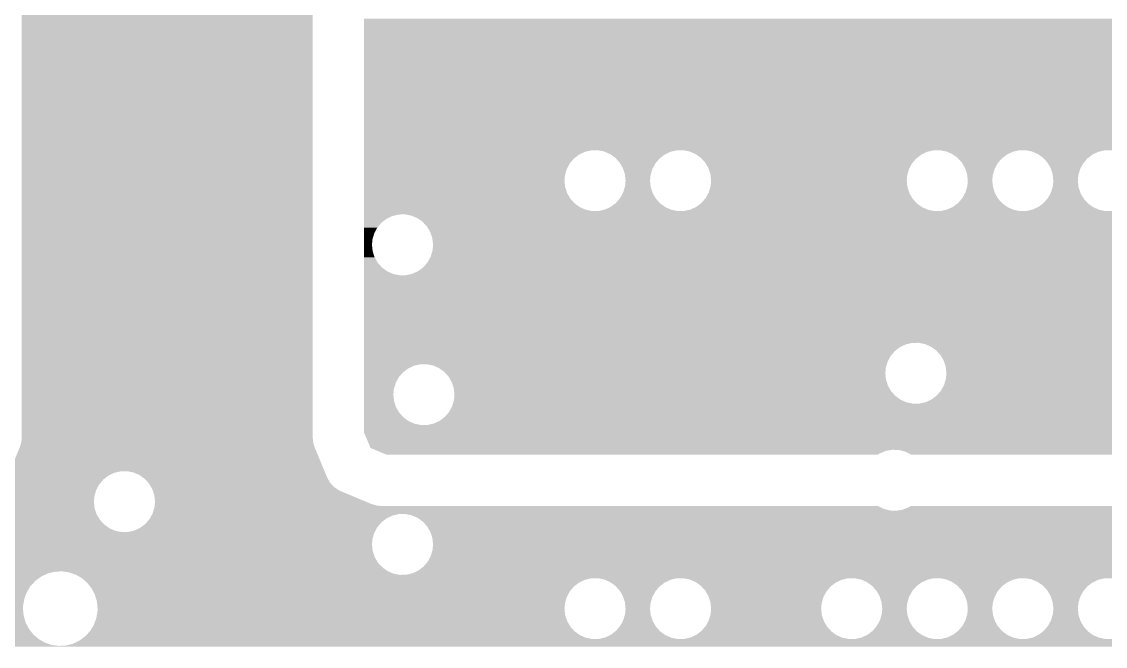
# Model space of a CAD drawing. Extents: x 295 to 953, y 10 to 290.
# Drawn here: x 623.9 to 659.28, y 161.09 to 181.48 of the extents above; entities that cross this region are included whole.
import ezdxf

# ---------------------------------------------------------------- set-up
doc = ezdxf.new("R2010")
doc.units = 0
doc.header["$LTSCALE"] = 5
doc.header["$MEASUREMENT"] = 0
doc.layers.add('PWR1', color=7, linetype='CONTINUOUS')

msp = doc.modelspace()

# ---------------------------------------------------------------- linework, layer by layer
at = {"layer": 'PWR1'}
for points in [[(623.9, 167.908), (623.9, 192.06), (633.399, 167.908), (633.399, 192.06)], [(635.076, 181.376), (635.076, 181.583), (681.863, 181.376), (681.961, 181.583)], [(635.076, 180.887), (635.076, 181.376), (681.68, 180.887), (681.863, 181.376)], [(635.076, 180.384), (635.076, 180.887), (681.54, 180.384), (681.68, 180.887)], [(635.076, 179.872), (635.076, 180.384), (681.443, 179.872), (681.54, 180.384)], [(635.076, 179.353), (635.076, 179.872), (681.391, 179.353), (681.443, 179.872)], [(635.076, 179), (635.076, 179.353), (681.381, 179), (681.391, 179.353)], [(635.076, 178.478), (635.076, 179), (681.403, 178.478), (681.381, 179)], [(635.076, 177.961), (635.076, 178.478), (681.47, 177.961), (681.403, 178.478)], [(635.076, 177.451), (635.076, 177.961), (681.581, 177.451), (681.47, 177.961)], [(635.076, 177.283), (635.076, 177.451), (681.633, 177.283), (681.581, 177.451)], [(635.076, 177.279), (635.076, 177.283), (642.497, 177.279), (642.707, 177.283)], [(635.076, 177.231), (635.076, 177.279), (642.291, 177.231), (642.497, 177.279)], [(635.076, 177.141), (635.076, 177.231), (642.101, 177.141), (642.291, 177.231)], [(635.076, 177.013), (635.076, 177.141), (641.933, 177.013), (642.101, 177.141)], [(635.076, 176.853), (635.076, 177.013), (641.796, 176.853), (641.933, 177.013)], [(642.726, 177.279), (642.707, 177.283), (645.291, 177.279), (645.501, 177.283)], [(642.914, 177.243), (642.726, 177.279), (645.132, 177.243), (645.291, 177.279)], [(642.94, 177.231), (642.914, 177.243), (645.085, 177.231), (645.132, 177.243)], [(643.108, 177.159), (642.94, 177.231), (644.932, 177.159), (645.085, 177.231)], [(643.133, 177.141), (643.108, 177.159), (644.895, 177.141), (644.932, 177.159)], [(643.28, 177.037), (643.133, 177.141), (644.758, 177.037), (644.895, 177.141)], [(643.302, 177.013), (643.28, 177.037), (644.727, 177.013), (644.758, 177.037)], [(643.422, 176.882), (643.302, 177.013), (644.615, 176.882), (644.727, 177.013)], [(645.52, 177.279), (645.501, 177.283), (653.673, 177.279), (653.883, 177.283)], [(645.708, 177.243), (645.52, 177.279), (653.514, 177.243), (653.673, 177.279)], [(645.734, 177.231), (645.708, 177.243), (653.467, 177.231), (653.514, 177.243)], [(645.902, 177.159), (645.734, 177.231), (653.314, 177.159), (653.467, 177.231)], [(645.927, 177.141), (645.902, 177.159), (653.277, 177.141), (653.314, 177.159)], [(646.074, 177.037), (645.927, 177.141), (653.14, 177.037), (653.277, 177.141)], [(646.096, 177.013), (646.074, 177.037), (653.109, 177.013), (653.14, 177.037)], [(646.216, 176.882), (646.096, 177.013), (652.997, 176.882), (653.109, 177.013)], [(653.902, 177.279), (653.883, 177.283), (656.467, 177.279), (656.677, 177.283)], [(654.09, 177.243), (653.902, 177.279), (656.308, 177.243), (656.467, 177.279)], [(654.116, 177.231), (654.09, 177.243), (656.261, 177.231), (656.308, 177.243)], [(654.284, 177.159), (654.116, 177.231), (656.108, 177.159), (656.261, 177.231)], [(654.309, 177.141), (654.284, 177.159), (656.071, 177.141), (656.108, 177.159)], [(654.456, 177.037), (654.309, 177.141), (655.934, 177.037), (656.071, 177.141)], [(654.478, 177.013), (654.456, 177.037), (655.903, 177.013), (655.934, 177.037)], [(654.598, 176.882), (654.478, 177.013), (655.791, 176.882), (655.903, 177.013)], [(656.696, 177.279), (656.677, 177.283), (659.261, 177.279), (659.471, 177.283)], [(656.884, 177.243), (656.696, 177.279), (659.102, 177.243), (659.261, 177.279)], [(656.91, 177.231), (656.884, 177.243), (659.055, 177.231), (659.102, 177.243)], [(657.078, 177.159), (656.91, 177.231), (658.902, 177.159), (659.055, 177.231)], [(657.103, 177.141), (657.078, 177.159), (658.865, 177.141), (658.902, 177.159)], [(657.25, 177.037), (657.103, 177.141), (658.728, 177.037), (658.865, 177.141)], [(657.272, 177.013), (657.25, 177.037), (658.697, 177.013), (658.728, 177.037)], [(657.392, 176.882), (657.272, 177.013), (658.585, 176.882), (658.697, 177.013)], [(635.076, 176.667), (635.076, 176.853), (641.696, 176.667), (641.796, 176.853)], [(635.076, 176.465), (635.076, 176.667), (641.638, 176.465), (641.696, 176.667)], [(643.439, 176.853), (643.422, 176.882), (644.59, 176.853), (644.615, 176.882)], [(643.529, 176.7), (643.439, 176.853), (644.508, 176.7), (644.59, 176.853)], [(643.54, 176.667), (643.529, 176.7), (644.49, 176.667), (644.508, 176.7)], [(643.595, 176.499), (643.54, 176.667), (644.442, 176.499), (644.49, 176.667)], [(646.233, 176.853), (646.216, 176.882), (652.972, 176.853), (652.997, 176.882)], [(646.323, 176.7), (646.233, 176.853), (652.89, 176.7), (652.972, 176.853)], [(646.334, 176.667), (646.323, 176.7), (652.872, 176.667), (652.89, 176.7)], [(646.389, 176.499), (646.334, 176.667), (652.824, 176.499), (652.872, 176.667)], [(654.615, 176.853), (654.598, 176.882), (655.766, 176.853), (655.791, 176.882)], [(654.705, 176.7), (654.615, 176.853), (655.684, 176.7), (655.766, 176.853)], [(654.716, 176.667), (654.705, 176.7), (655.666, 176.667), (655.684, 176.7)], [(654.771, 176.499), (654.716, 176.667), (655.618, 176.499), (655.666, 176.667)], [(657.409, 176.853), (657.392, 176.882), (658.56, 176.853), (658.585, 176.882)], [(657.499, 176.7), (657.409, 176.853), (658.478, 176.7), (658.56, 176.853)], [(657.51, 176.667), (657.499, 176.7), (658.46, 176.667), (658.478, 176.7)], [(657.565, 176.499), (657.51, 176.667), (658.412, 176.499), (658.46, 176.667)], [(635.076, 176.29), (635.076, 176.465), (641.622, 176.29), (641.638, 176.465)], [(635.076, 176.08), (635.076, 176.29), (641.644, 176.08), (641.622, 176.29)], [(643.598, 176.465), (643.595, 176.499), (644.432, 176.465), (644.442, 176.499)], [(643.617, 176.29), (643.598, 176.465), (644.416, 176.29), (644.432, 176.465)], [(643.602, 176.115), (643.617, 176.29), (644.435, 176.115), (644.416, 176.29)], [(646.392, 176.465), (646.389, 176.499), (652.814, 176.465), (652.824, 176.499)], [(646.411, 176.29), (646.392, 176.465), (652.798, 176.29), (652.814, 176.465)], [(646.396, 176.115), (646.411, 176.29), (652.817, 176.115), (652.798, 176.29)], [(654.774, 176.465), (654.771, 176.499), (655.608, 176.465), (655.618, 176.499)], [(654.793, 176.29), (654.774, 176.465), (655.592, 176.29), (655.608, 176.465)], [(654.778, 176.115), (654.793, 176.29), (655.611, 176.115), (655.592, 176.29)], [(657.568, 176.465), (657.565, 176.499), (658.402, 176.465), (658.412, 176.499)], [(657.587, 176.29), (657.568, 176.465), (658.386, 176.29), (658.402, 176.465)], [(657.572, 176.115), (657.587, 176.29), (658.405, 176.115), (658.386, 176.29)], [(635.076, 175.88), (635.076, 176.08), (641.71, 175.88), (641.644, 176.08)], [(635.076, 175.698), (635.076, 175.88), (641.817, 175.698), (641.71, 175.88)], [(643.443, 175.726), (643.525, 175.88), (644.594, 175.726), (644.504, 175.88)], [(643.525, 175.88), (643.543, 175.912), (644.504, 175.88), (644.494, 175.912)], [(643.543, 175.912), (643.591, 176.08), (644.494, 175.912), (644.438, 176.08)], [(643.591, 176.08), (643.602, 176.115), (644.438, 176.08), (644.435, 176.115)], [(646.237, 175.726), (646.319, 175.88), (652.976, 175.726), (652.886, 175.88)], [(646.319, 175.88), (646.337, 175.912), (652.886, 175.88), (652.876, 175.912)], [(646.337, 175.912), (646.385, 176.08), (652.876, 175.912), (652.82, 176.08)], [(646.385, 176.08), (646.396, 176.115), (652.82, 176.08), (652.817, 176.115)], [(654.619, 175.726), (654.701, 175.88), (655.77, 175.726), (655.68, 175.88)], [(654.701, 175.88), (654.719, 175.912), (655.68, 175.88), (655.67, 175.912)], [(654.719, 175.912), (654.767, 176.08), (655.67, 175.912), (655.614, 176.08)], [(654.767, 176.08), (654.778, 176.115), (655.614, 176.08), (655.611, 176.115)], [(657.413, 175.726), (657.495, 175.88), (658.564, 175.726), (658.474, 175.88)], [(657.495, 175.88), (657.513, 175.912), (658.474, 175.88), (658.464, 175.912)], [(657.513, 175.912), (657.561, 176.08), (658.464, 175.912), (658.408, 176.08)], [(657.561, 176.08), (657.572, 176.115), (658.408, 176.08), (658.405, 176.115)], [(635.076, 175.542), (635.076, 175.698), (641.959, 175.542), (641.817, 175.698)], [(635.076, 175.42), (635.076, 175.542), (642.131, 175.42), (641.959, 175.542)], [(643.139, 175.438), (643.275, 175.542), (644.9, 175.438), (644.753, 175.542)], [(643.275, 175.542), (643.306, 175.566), (644.753, 175.542), (644.731, 175.566)], [(643.306, 175.566), (643.418, 175.698), (644.731, 175.566), (644.611, 175.698)], [(643.418, 175.698), (643.443, 175.726), (644.611, 175.698), (644.594, 175.726)], [(645.933, 175.438), (646.069, 175.542), (653.282, 175.438), (653.135, 175.542)], [(646.069, 175.542), (646.1, 175.566), (653.135, 175.542), (653.113, 175.566)], [(646.1, 175.566), (646.212, 175.698), (653.113, 175.566), (652.993, 175.698)], [(646.212, 175.698), (646.237, 175.726), (652.993, 175.698), (652.976, 175.726)], [(654.315, 175.438), (654.451, 175.542), (656.076, 175.438), (655.929, 175.542)], [(654.451, 175.542), (654.482, 175.566), (655.929, 175.542), (655.907, 175.566)], [(654.482, 175.566), (654.594, 175.698), (655.907, 175.566), (655.787, 175.698)], [(654.594, 175.698), (654.619, 175.726), (655.787, 175.698), (655.77, 175.726)], [(657.109, 175.438), (657.245, 175.542), (658.87, 175.438), (658.723, 175.542)], [(657.245, 175.542), (657.276, 175.566), (658.723, 175.542), (658.701, 175.566)], [(657.276, 175.566), (657.388, 175.698), (658.701, 175.566), (658.581, 175.698)], [(657.388, 175.698), (657.413, 175.726), (658.581, 175.698), (658.564, 175.726)], [(635.076, 175.337), (635.076, 175.42), (642.325, 175.337), (642.131, 175.42)], [(635.076, 175.296), (635.076, 175.337), (642.532, 175.296), (642.325, 175.337)], [(635.076, 175.188), (635.076, 175.296), (682.723, 175.188), (682.642, 175.296)], [(635.076, 175.184), (635.076, 175.188), (636.21, 175.184), (636.421, 175.188)], [(635.076, 175.136), (635.076, 175.184), (636.005, 175.136), (636.21, 175.184)], [(636.628, 175.147), (636.421, 175.188), (682.754, 175.147), (682.723, 175.188)], [(642.532, 175.296), (642.743, 175.3), (645.326, 175.296), (645.307, 175.3)], [(642.743, 175.3), (642.901, 175.337), (645.307, 175.3), (645.119, 175.337)], [(642.901, 175.337), (642.948, 175.348), (645.119, 175.337), (645.093, 175.348)], [(642.948, 175.348), (643.101, 175.42), (645.093, 175.348), (644.925, 175.42)], [(643.101, 175.42), (643.139, 175.438), (644.925, 175.42), (644.9, 175.438)], [(645.326, 175.296), (645.537, 175.3), (653.708, 175.296), (653.689, 175.3)], [(645.537, 175.3), (645.695, 175.337), (653.689, 175.3), (653.501, 175.337)], [(645.695, 175.337), (645.742, 175.348), (653.501, 175.337), (653.475, 175.348)], [(645.742, 175.348), (645.895, 175.42), (653.475, 175.348), (653.307, 175.42)], [(645.895, 175.42), (645.933, 175.438), (653.307, 175.42), (653.282, 175.438)], [(653.708, 175.296), (653.919, 175.3), (656.502, 175.296), (656.483, 175.3)], [(653.919, 175.3), (654.077, 175.337), (656.483, 175.3), (656.295, 175.337)], [(654.077, 175.337), (654.124, 175.348), (656.295, 175.337), (656.269, 175.348)], [(654.124, 175.348), (654.277, 175.42), (656.269, 175.348), (656.101, 175.42)], [(654.277, 175.42), (654.315, 175.438), (656.101, 175.42), (656.076, 175.438)], [(656.502, 175.296), (656.713, 175.3), (659.296, 175.296), (659.277, 175.3)], [(656.713, 175.3), (656.871, 175.337), (659.277, 175.3), (659.089, 175.337)], [(656.871, 175.337), (656.918, 175.348), (659.089, 175.337), (659.063, 175.348)], [(656.918, 175.348), (657.071, 175.42), (659.063, 175.348), (658.895, 175.42)], [(657.071, 175.42), (657.109, 175.438), (658.895, 175.42), (658.87, 175.438)], [(635.076, 175.046), (635.076, 175.136), (635.814, 175.046), (636.005, 175.136)], [(635.076, 174.918), (635.076, 175.046), (635.647, 174.918), (635.814, 175.046)], [(635.076, 174.757), (635.076, 174.918), (635.51, 174.757), (635.647, 174.918)], [(636.637, 175.143), (636.628, 175.147), (682.756, 175.143), (682.754, 175.147)], [(636.822, 175.064), (636.637, 175.143), (682.827, 175.064), (682.756, 175.143)], [(636.993, 174.942), (636.822, 175.064), (682.936, 174.942), (682.827, 175.064)], [(637.136, 174.786), (636.993, 174.942), (683.075, 174.786), (682.936, 174.942)], [(635.076, 174.572), (635.076, 174.757), (635.41, 174.572), (635.51, 174.757)], [(635.076, 174.369), (635.076, 174.572), (635.351, 174.369), (635.41, 174.572)], [(637.155, 174.754), (637.136, 174.786), (683.104, 174.754), (683.075, 174.786)], [(637.242, 174.604), (637.155, 174.754), (683.262, 174.604), (683.104, 174.754)], [(637.308, 174.404), (637.242, 174.604), (683.474, 174.404), (683.262, 174.604)], [(635.076, 174.194), (635.076, 174.369), (635.336, 174.194), (635.351, 174.369)], [(635.076, 173.984), (635.076, 174.194), (635.358, 173.984), (635.336, 174.194)], [(637.309, 174.395), (637.308, 174.404), (683.483, 174.395), (683.474, 174.404)], [(637.331, 174.194), (637.309, 174.395), (683.736, 174.194), (683.483, 174.395)], [(637.32, 174.071), (637.331, 174.194), (683.891, 174.071), (683.736, 174.194)], [(635.076, 173.784), (635.076, 173.984), (635.424, 173.784), (635.358, 173.984)], [(635.076, 173.602), (635.076, 173.784), (635.53, 173.602), (635.424, 173.784)], [(637.156, 173.631), (637.238, 173.782), (684.603, 173.631), (684.326, 173.782)], [(637.238, 173.782), (637.256, 173.817), (684.326, 173.782), (684.275, 173.817)], [(637.256, 173.817), (637.315, 174.019), (684.275, 173.817), (683.969, 174.019)], [(637.315, 174.019), (637.32, 174.071), (683.969, 174.019), (683.891, 174.071)], [(635.076, 173.447), (635.076, 173.602), (635.673, 173.447), (635.53, 173.602)], [(635.076, 173.324), (635.076, 173.447), (635.845, 173.324), (635.673, 173.447)], [(636.852, 173.342), (637.02, 173.47), (685.216, 173.342), (684.924, 173.47)], [(637.02, 173.47), (637.072, 173.532), (684.924, 173.47), (684.784, 173.532)], [(637.072, 173.532), (637.156, 173.631), (684.784, 173.532), (684.603, 173.631)], [(635.076, 173.241), (635.076, 173.324), (636.038, 173.241), (635.845, 173.324)], [(635.076, 173.201), (635.076, 173.241), (636.245, 173.201), (636.038, 173.241)], [(635.076, 173.153), (635.076, 173.201), (685.756, 173.153), (685.618, 173.201)], [(635.076, 173.028), (635.076, 173.153), (686.262, 173.028), (685.756, 173.153)], [(636.245, 173.201), (636.456, 173.204), (685.618, 173.201), (685.607, 173.204)], [(636.456, 173.204), (636.661, 173.252), (685.607, 173.204), (685.466, 173.252)], [(636.661, 173.252), (636.809, 173.322), (685.466, 173.252), (685.262, 173.322)], [(636.809, 173.322), (636.852, 173.342), (685.262, 173.322), (685.216, 173.342)], [(635.076, 172.946), (635.076, 173.028), (686.777, 172.946), (686.262, 173.028)], [(635.076, 172.909), (635.076, 172.946), (687.298, 172.909), (686.777, 172.946)], [(635.076, 170.997), (635.076, 172.909), (735.38, 170.997), (735.38, 172.909)], [(635.076, 170.993), (635.076, 170.997), (652.974, 170.993), (653.185, 170.997)], [(635.076, 170.945), (635.076, 170.993), (652.769, 170.945), (652.974, 170.993)], [(635.076, 170.855), (635.076, 170.945), (652.578, 170.855), (652.769, 170.945)], [(653.392, 170.956), (653.185, 170.997), (735.38, 170.956), (735.38, 170.997)], [(653.562, 170.883), (653.392, 170.956), (735.38, 170.883), (735.38, 170.956)], [(635.076, 170.727), (635.076, 170.855), (652.411, 170.727), (652.578, 170.855)], [(635.076, 170.566), (635.076, 170.727), (652.274, 170.566), (652.411, 170.727)], [(653.57, 170.879), (653.562, 170.883), (661.397, 170.879), (661.46, 170.883)], [(653.586, 170.873), (653.57, 170.879), (661.346, 170.873), (661.397, 170.879)], [(653.588, 170.871), (653.586, 170.873), (661.335, 170.871), (661.346, 170.873)], [(653.605, 170.859), (653.588, 170.871), (661.274, 170.859), (661.335, 170.871)], [(653.629, 170.842), (653.605, 170.859), (661.213, 170.842), (661.274, 170.859)], [(653.658, 170.821), (653.629, 170.842), (661.154, 170.821), (661.213, 170.842)], [(653.694, 170.796), (653.658, 170.821), (661.097, 170.796), (661.154, 170.821)], [(653.735, 170.767), (653.694, 170.796), (661.041, 170.767), (661.097, 170.796)], [(653.757, 170.751), (653.735, 170.767), (661.016, 170.751), (661.041, 170.767)], [(653.773, 170.733), (653.757, 170.751), (660.988, 170.733), (661.016, 170.751)], [(653.786, 170.72), (653.773, 170.733), (660.968, 170.72), (660.988, 170.733)], [(653.9, 170.595), (653.786, 170.72), (661.093, 170.595), (660.968, 170.72)], [(653.92, 170.561), (653.9, 170.595), (661.127, 170.561), (661.093, 170.595)], [(635.076, 170.381), (635.076, 170.566), (652.174, 170.381), (652.274, 170.566)], [(635.076, 170.298), (635.076, 170.381), (652.15, 170.298), (652.174, 170.381)], [(635.076, 170.294), (635.076, 170.298), (636.909, 170.294), (637.119, 170.298)], [(635.076, 170.246), (635.076, 170.294), (636.703, 170.246), (636.909, 170.294)], [(635.076, 170.156), (635.076, 170.246), (636.513, 170.156), (636.703, 170.246)], [(637.326, 170.258), (637.119, 170.298), (652.138, 170.258), (652.15, 170.298)], [(637.511, 170.178), (637.326, 170.258), (652.115, 170.178), (652.138, 170.258)], [(653.947, 170.514), (653.92, 170.561), (735.38, 170.514), (735.38, 170.561)], [(653.978, 170.462), (653.947, 170.514), (660.728, 170.462), (660.763, 170.514)], [(654.006, 170.413), (653.978, 170.462), (660.701, 170.413), (660.728, 170.462)], [(654.008, 170.407), (654.006, 170.413), (660.697, 170.407), (660.701, 170.413)], [(654.027, 170.35), (654.008, 170.407), (660.67, 170.35), (660.697, 170.407)], [(654.046, 170.292), (654.027, 170.35), (660.648, 170.292), (660.67, 170.35)], [(654.066, 170.232), (654.046, 170.292), (660.629, 170.232), (660.648, 170.292)], [(654.072, 170.213), (654.066, 170.232), (660.625, 170.213), (660.629, 170.232)], [(635.076, 170.028), (635.076, 170.156), (636.345, 170.028), (636.513, 170.156)], [(635.076, 169.868), (635.076, 170.028), (636.208, 169.868), (636.345, 170.028)], [(635.076, 169.682), (635.076, 169.868), (636.108, 169.682), (636.208, 169.868)], [(637.52, 170.174), (637.511, 170.178), (652.115, 170.174), (652.115, 170.178)], [(637.692, 170.052), (637.52, 170.174), (652.104, 170.052), (652.115, 170.174)], [(637.737, 170.003), (637.692, 170.052), (652.1, 170.003), (652.104, 170.052)], [(637.834, 169.897), (637.737, 170.003), (652.111, 169.897), (652.1, 170.003)], [(637.895, 169.793), (637.834, 169.897), (652.122, 169.793), (652.111, 169.897)], [(654.077, 170.171), (654.072, 170.213), (660.615, 170.171), (660.625, 170.213)], [(654.083, 170.109), (654.077, 170.171), (660.605, 170.109), (660.615, 170.171)], [(654.082, 169.859), (654.087, 169.921), (660.611, 169.859), (660.603, 169.921)], [(654.09, 170.047), (654.083, 170.109), (660.6, 170.047), (660.605, 170.109)], [(654.087, 169.921), (654.093, 169.984), (660.603, 169.921), (660.599, 169.984)], [(654.095, 170.003), (654.09, 170.047), (660.599, 170.003), (660.6, 170.047)], [(654.093, 169.984), (654.095, 170.003), (660.599, 169.984), (660.599, 170.003)], [(635.076, 169.48), (635.076, 169.682), (636.05, 169.48), (636.108, 169.682)], [(637.941, 169.715), (637.895, 169.793), (652.148, 169.715), (652.122, 169.793)], [(637.981, 169.593), (637.941, 169.715), (652.188, 169.593), (652.148, 169.715)], [(638.007, 169.514), (637.981, 169.593), (652.234, 169.514), (652.188, 169.593)], [(638.018, 169.411), (638.007, 169.514), (652.294, 169.411), (652.234, 169.514)], [(653.948, 169.492), (653.959, 169.512), (660.763, 169.492), (660.749, 169.512)], [(653.959, 169.512), (653.988, 169.565), (660.749, 169.512), (660.716, 169.565)], [(653.988, 169.565), (654.018, 169.621), (660.716, 169.565), (660.686, 169.621)], [(654.018, 169.621), (654.02, 169.626), (660.686, 169.621), (660.684, 169.626)], [(654.02, 169.626), (654.036, 169.678), (660.684, 169.626), (660.661, 169.678)], [(654.036, 169.678), (654.053, 169.737), (660.661, 169.678), (660.64, 169.737)], [(654.053, 169.737), (654.07, 169.798), (660.64, 169.737), (660.623, 169.798)], [(654.07, 169.798), (654.079, 169.828), (660.623, 169.798), (660.617, 169.828)], [(654.079, 169.828), (654.082, 169.859), (660.617, 169.828), (660.611, 169.859)], [(635.076, 169.305), (635.076, 169.48), (636.034, 169.305), (636.05, 169.48)], [(635.076, 169.095), (635.076, 169.305), (636.056, 169.095), (636.034, 169.305)], [(638.014, 169.133), (638.025, 169.256), (652.609, 169.133), (652.437, 169.256)], [(638.029, 169.305), (638.018, 169.411), (652.392, 169.305), (652.294, 169.411)], [(638.025, 169.256), (638.029, 169.305), (652.437, 169.256), (652.392, 169.305)], [(653.616, 169.151), (653.619, 169.153), (661.259, 169.151), (661.25, 169.153)], [(653.619, 169.153), (653.643, 169.172), (661.25, 169.153), (661.19, 169.172)], [(653.643, 169.172), (653.672, 169.194), (661.19, 169.172), (661.132, 169.194)], [(653.672, 169.194), (653.707, 169.221), (661.132, 169.194), (661.075, 169.221)], [(653.707, 169.221), (653.748, 169.252), (661.075, 169.221), (661.02, 169.252)], [(653.748, 169.252), (653.784, 169.279), (661.02, 169.252), (660.979, 169.279)], [(653.784, 169.279), (653.79, 169.287), (660.979, 169.279), (660.968, 169.287)], [(653.79, 169.287), (653.92, 169.44), (660.968, 169.287), (661.121, 169.44)], [(653.92, 169.44), (653.923, 169.446), (661.121, 169.44), (661.127, 169.446)], [(653.923, 169.446), (653.948, 169.492), (735.38, 169.446), (735.38, 169.492)], [(635.076, 168.895), (635.076, 169.095), (636.122, 168.895), (636.056, 169.095)], [(635.076, 168.713), (635.076, 168.895), (636.229, 168.713), (636.122, 168.895)], [(637.855, 168.741), (637.955, 168.927), (735.38, 168.741), (735.38, 168.927)], [(637.955, 168.927), (637.979, 169.01), (735.38, 168.927), (735.38, 169.01)], [(637.979, 169.01), (637.991, 169.05), (653.009, 169.01), (652.802, 169.05)], [(637.991, 169.05), (638.014, 169.13), (652.802, 169.05), (652.618, 169.13)], [(638.014, 169.13), (638.014, 169.133), (652.618, 169.13), (652.609, 169.133)], [(653.009, 169.01), (653.22, 169.013), (735.38, 169.01), (735.38, 169.013)], [(653.22, 169.013), (653.425, 169.061), (735.38, 169.013), (735.38, 169.061)], [(653.425, 169.061), (653.557, 169.123), (735.38, 169.061), (735.38, 169.123)], [(653.557, 169.123), (653.558, 169.124), (661.498, 169.123), (661.436, 169.124)], [(653.558, 169.124), (653.57, 169.129), (661.436, 169.124), (661.373, 169.129)], [(653.57, 169.129), (653.59, 169.139), (661.373, 169.129), (661.311, 169.139)], [(653.59, 169.139), (653.616, 169.151), (661.311, 169.139), (661.259, 169.151)], [(635.076, 168.557), (635.076, 168.713), (636.371, 168.557), (636.229, 168.713)], [(635.076, 168.435), (635.076, 168.557), (636.543, 168.435), (636.371, 168.557)], [(637.489, 168.424), (637.551, 168.453), (735.38, 168.424), (735.38, 168.453)], [(637.551, 168.453), (637.718, 168.581), (735.38, 168.453), (735.38, 168.581)], [(637.718, 168.581), (637.855, 168.741), (735.38, 168.581), (735.38, 168.741)], [(635.076, 168.352), (635.076, 168.435), (636.737, 168.352), (636.543, 168.435)], [(635.076, 168.311), (635.076, 168.352), (636.944, 168.311), (636.737, 168.352)], [(635.076, 168.3), (635.076, 168.311), (681.892, 168.3), (681.921, 168.311)], [(635.076, 168.177), (635.076, 168.3), (681.694, 168.177), (681.892, 168.3)], [(635.076, 168.075), (635.076, 168.177), (681.584, 168.075), (681.694, 168.177)], [(636.944, 168.311), (637.155, 168.315), (681.921, 168.311), (681.93, 168.315)], [(637.155, 168.315), (637.36, 168.363), (681.93, 168.315), (682.056, 168.363)], [(637.36, 168.363), (637.404, 168.383), (682.056, 168.363), (682.11, 168.383)], [(637.404, 168.383), (637.489, 168.424), (682.11, 168.383), (682.34, 168.424)], [(623.873, 167.716), (623.888, 167.768), (633.422, 167.716), (633.416, 167.768)], [(623.888, 167.768), (623.9, 167.908), (633.416, 167.768), (633.399, 167.908)], [(635.076, 168.074), (635.076, 168.075), (681.584, 168.074), (681.584, 168.075)], [(635.099, 168.018), (635.076, 168.074), (681.524, 168.018), (681.584, 168.074)], [(635.177, 167.83), (635.099, 168.018), (681.386, 167.83), (681.524, 168.018)], [(635.265, 167.619), (635.177, 167.83), (681.287, 167.619), (681.386, 167.83)], [(623.508, 166.806), (623.834, 167.583), (633.787, 166.806), (633.465, 167.583)], [(623.834, 167.583), (623.835, 167.586), (633.465, 167.583), (633.463, 167.586)], [(623.835, 167.586), (623.873, 167.716), (633.463, 167.586), (633.422, 167.716)], [(635.287, 167.564), (635.265, 167.619), (681.273, 167.564), (681.287, 167.619)], [(635.426, 167.506), (635.288, 167.564), (681.258, 167.506), (681.273, 167.564)], [(635.511, 167.471), (635.426, 167.506), (652.128, 167.471), (652.336, 167.506)], [(635.698, 167.392), (635.511, 167.471), (651.932, 167.392), (652.128, 167.471)], [(635.803, 167.349), (635.698, 167.392), (651.858, 167.349), (651.932, 167.392)], [(652.547, 167.497), (652.336, 167.506), (681.256, 167.497), (681.258, 167.506)], [(652.751, 167.444), (652.547, 167.497), (681.243, 167.444), (681.256, 167.497)], [(652.851, 167.393), (652.751, 167.444), (681.23, 167.393), (681.243, 167.444)], [(652.938, 167.349), (652.851, 167.393), (681.224, 167.349), (681.23, 167.393)], [(623.448, 166.664), (623.486, 166.754), (626.734, 166.664), (626.924, 166.754)], [(623.486, 166.754), (623.506, 166.802), (626.924, 166.754), (627.13, 166.802)], [(623.506, 166.802), (623.508, 166.806), (627.13, 166.802), (627.34, 166.806)], [(627.547, 166.765), (627.34, 166.806), (633.804, 166.765), (633.787, 166.806)], [(627.741, 166.682), (627.547, 166.765), (633.839, 166.682), (633.804, 166.765)], [(627.852, 166.603), (627.741, 166.682), (633.871, 166.603), (633.839, 166.682)], [(623.141, 166.246), (623.281, 166.375), (626.36, 166.246), (626.429, 166.375)], [(623.281, 166.375), (623.283, 166.377), (626.429, 166.375), (626.431, 166.377)], [(623.283, 166.377), (623.391, 166.536), (626.431, 166.377), (626.566, 166.536)], [(623.391, 166.536), (623.392, 166.537), (626.566, 166.536), (626.568, 166.537)], [(623.392, 166.537), (623.421, 166.599), (626.568, 166.537), (626.649, 166.599)], [(623.421, 166.599), (623.448, 166.664), (626.649, 166.599), (626.734, 166.664)], [(627.913, 166.56), (627.852, 166.603), (633.895, 166.56), (633.871, 166.603)], [(628.028, 166.434), (627.913, 166.56), (633.965, 166.434), (633.895, 166.56)], [(628.055, 166.404), (628.028, 166.434), (633.993, 166.404), (633.965, 166.434)], [(628.121, 166.291), (628.055, 166.404), (634.096, 166.291), (633.993, 166.404)], [(622.166, 165.812), (622.582, 165.987), (626.255, 165.812), (626.271, 165.987)], [(622.582, 165.987), (622.973, 166.151), (626.271, 165.987), (626.318, 166.151)], [(622.973, 166.151), (623.041, 166.19), (626.318, 166.151), (626.329, 166.19)], [(623.041, 166.19), (623.141, 166.246), (626.329, 166.19), (626.36, 166.246)], [(628.162, 166.222), (628.121, 166.291), (634.197, 166.222), (634.096, 166.291)], [(628.175, 166.182), (628.162, 166.222), (634.255, 166.182), (634.197, 166.222)], [(628.185, 166.151), (628.175, 166.182), (634.322, 166.151), (634.255, 166.182)], [(628.228, 166.022), (628.185, 166.151), (634.631, 166.022), (634.322, 166.151)], [(628.25, 165.812), (628.228, 166.022), (635.132, 165.812), (634.631, 166.022)], [(572.211, 165.602), (572.211, 165.672), (626.277, 165.602), (626.27, 165.672)], [(621.665, 165.672), (621.857, 165.695), (626.27, 165.672), (626.268, 165.695)], [(621.857, 165.695), (621.989, 165.738), (626.268, 165.695), (626.263, 165.738)], [(621.989, 165.738), (622.166, 165.812), (626.263, 165.738), (626.255, 165.812)], [(628.217, 165.577), (628.235, 165.637), (652.046, 165.577), (651.928, 165.637)], [(628.235, 165.637), (628.238, 165.672), (651.928, 165.637), (651.858, 165.672)], [(628.238, 165.672), (628.239, 165.684), (635.635, 165.672), (635.497, 165.684)], [(628.239, 165.684), (628.243, 165.737), (635.497, 165.684), (635.311, 165.737)], [(628.243, 165.737), (628.25, 165.812), (635.311, 165.737), (635.132, 165.812)], [(652.736, 165.577), (652.865, 165.629), (693.258, 165.577), (693.156, 165.629)], [(652.865, 165.629), (652.939, 165.672), (693.156, 165.629), (693.069, 165.672)], [(572.211, 165.402), (572.211, 165.602), (626.343, 165.402), (626.277, 165.602)], [(572.211, 165.22), (572.211, 165.402), (626.45, 165.22), (626.343, 165.402)], [(628.076, 165.249), (628.085, 165.267), (635.791, 165.249), (635.814, 165.267)], [(628.085, 165.267), (628.134, 165.357), (635.814, 165.267), (636.005, 165.357)], [(628.134, 165.357), (628.16, 165.405), (636.005, 165.357), (636.21, 165.405)], [(628.16, 165.405), (628.162, 165.409), (636.21, 165.405), (636.421, 165.409)], [(628.162, 165.409), (628.176, 165.435), (748.792, 165.409), (748.792, 165.435)], [(628.176, 165.435), (628.199, 165.515), (748.792, 165.435), (748.792, 165.515)], [(628.199, 165.515), (628.202, 165.524), (652.461, 165.515), (652.25, 165.524)], [(628.202, 165.524), (628.217, 165.577), (652.25, 165.524), (652.046, 165.577)], [(636.44, 165.405), (636.421, 165.409), (697.678, 165.405), (697.889, 165.409)], [(636.628, 165.368), (636.44, 165.405), (697.52, 165.368), (697.678, 165.405)], [(636.653, 165.357), (636.628, 165.368), (697.473, 165.357), (697.52, 165.368)], [(636.822, 165.285), (636.653, 165.357), (697.32, 165.285), (697.473, 165.357)], [(636.847, 165.267), (636.822, 165.285), (697.282, 165.267), (697.32, 165.285)], [(636.993, 165.163), (636.847, 165.267), (697.146, 165.163), (697.282, 165.267)], [(652.461, 165.515), (652.515, 165.524), (693.672, 165.515), (693.462, 165.524)], [(652.515, 165.524), (652.669, 165.55), (693.462, 165.524), (693.361, 165.55)], [(652.669, 165.55), (652.736, 165.577), (693.361, 165.55), (693.258, 165.577)], [(572.211, 165.065), (572.211, 165.22), (626.592, 165.065), (626.45, 165.22)], [(572.211, 164.942), (572.211, 165.065), (626.764, 164.942), (626.592, 165.065)], [(572.211, 164.859), (572.211, 164.942), (626.958, 164.859), (626.764, 164.942)], [(627.581, 164.87), (627.772, 164.96), (635.452, 164.87), (635.5, 164.96)], [(627.772, 164.96), (627.795, 164.978), (635.5, 164.96), (635.51, 164.978)], [(627.795, 164.978), (627.939, 165.088), (635.51, 164.978), (635.604, 165.088)], [(627.939, 165.088), (627.982, 165.139), (635.604, 165.088), (635.647, 165.139)], [(627.982, 165.139), (628.076, 165.249), (635.647, 165.139), (635.791, 165.249)], [(637.015, 165.139), (636.993, 165.163), (697.115, 165.139), (697.146, 165.163)], [(637.136, 165.007), (637.015, 165.139), (697.002, 165.007), (697.115, 165.139)], [(637.153, 164.978), (637.136, 165.007), (696.978, 164.978), (697.002, 165.007)], [(637.242, 164.825), (637.153, 164.978), (696.895, 164.825), (696.978, 164.978)], [(572.211, 164.819), (572.211, 164.859), (627.165, 164.819), (626.958, 164.859)], [(572.211, 164.793), (572.211, 164.819), (635.41, 164.793), (635.424, 164.819)], [(572.211, 164.59), (572.211, 164.793), (635.351, 164.59), (635.41, 164.793)], [(572.211, 164.415), (572.211, 164.59), (635.336, 164.415), (635.351, 164.59)], [(627.165, 164.819), (627.376, 164.822), (635.424, 164.819), (635.426, 164.822)], [(627.376, 164.822), (627.581, 164.87), (635.426, 164.822), (635.452, 164.87)], [(637.253, 164.793), (637.242, 164.825), (696.878, 164.793), (696.895, 164.825)], [(637.308, 164.625), (637.253, 164.793), (696.829, 164.625), (696.878, 164.793)], [(637.312, 164.59), (637.308, 164.625), (696.819, 164.59), (696.829, 164.625)], [(637.331, 164.415), (637.312, 164.59), (696.804, 164.415), (696.819, 164.59)], [(572.211, 164.205), (572.211, 164.415), (635.358, 164.205), (635.336, 164.415)], [(572.211, 164.147), (572.211, 164.205), (635.377, 164.147), (635.358, 164.205)], [(637.256, 164.038), (637.305, 164.205), (696.881, 164.038), (696.826, 164.205)], [(637.305, 164.205), (637.315, 164.24), (696.826, 164.205), (696.822, 164.24)], [(637.315, 164.24), (637.331, 164.415), (696.822, 164.24), (696.804, 164.415)], [(594.021, 164.123), (593.736, 164.147), (635.385, 164.123), (635.377, 164.147)], [(594.298, 164.055), (594.021, 164.123), (635.407, 164.055), (635.385, 164.123)], [(594.416, 164.005), (594.298, 164.055), (635.424, 164.005), (635.407, 164.055)], [(594.561, 163.944), (594.416, 164.005), (635.459, 163.944), (635.424, 164.005)], [(594.757, 163.823), (594.561, 163.944), (635.53, 163.823), (635.459, 163.944)], [(637.132, 163.823), (637.156, 163.852), (696.998, 163.823), (696.981, 163.852)], [(637.156, 163.852), (637.239, 164.005), (696.981, 163.852), (696.892, 164.005)], [(637.239, 164.005), (637.256, 164.038), (696.892, 164.005), (696.881, 164.038)], [(594.804, 163.794), (594.757, 163.823), (635.557, 163.794), (635.53, 163.823)], [(594.951, 163.668), (594.804, 163.794), (635.673, 163.668), (635.557, 163.794)], [(595.021, 163.608), (594.951, 163.668), (635.757, 163.608), (635.673, 163.668)], [(595.073, 163.545), (595.021, 163.608), (635.845, 163.545), (635.757, 163.608)], [(595.081, 163.537), (595.073, 163.545), (635.864, 163.537), (635.845, 163.545)], [(595.092, 163.523), (595.081, 163.537), (624.97, 163.523), (625.203, 163.537)], [(595.141, 163.466), (595.092, 163.523), (624.744, 163.466), (624.97, 163.523)], [(625.434, 163.506), (625.203, 163.537), (635.937, 163.506), (635.864, 163.537)], [(625.564, 163.462), (625.434, 163.506), (636.038, 163.462), (635.937, 163.506)], [(636.661, 163.473), (636.768, 163.523), (688.337, 163.473), (688.534, 163.523)], [(636.768, 163.523), (636.796, 163.537), (688.534, 163.523), (688.766, 163.537)], [(636.796, 163.537), (636.814, 163.545), (697.332, 163.537), (697.313, 163.545)], [(636.814, 163.545), (636.852, 163.563), (697.313, 163.545), (697.287, 163.563)], [(636.852, 163.563), (636.988, 163.668), (697.287, 163.563), (697.141, 163.668)], [(636.988, 163.668), (637.02, 163.691), (697.141, 163.668), (697.119, 163.691)], [(637.02, 163.691), (637.132, 163.823), (697.119, 163.691), (696.998, 163.823)], [(595.206, 163.39), (595.141, 163.466), (624.584, 163.39), (624.744, 163.466)], [(595.22, 163.366), (595.206, 163.39), (624.534, 163.366), (624.584, 163.39)], [(595.304, 163.228), (595.22, 163.366), (624.346, 163.228), (624.534, 163.366)], [(595.354, 163.146), (595.304, 163.228), (624.27, 163.146), (624.346, 163.228)], [(595.391, 163.057), (595.354, 163.146), (624.187, 163.057), (624.27, 163.146)], [(625.655, 163.431), (625.564, 163.462), (636.195, 163.431), (636.038, 163.462)], [(625.672, 163.422), (625.655, 163.431), (636.245, 163.422), (636.195, 163.431)], [(625.77, 163.366), (625.672, 163.422), (688.097, 163.366), (688.214, 163.422)], [(625.858, 163.316), (625.77, 163.366), (688.029, 163.316), (688.097, 163.366)], [(625.861, 163.313), (625.858, 163.316), (688.025, 163.313), (688.029, 163.316)], [(625.865, 163.309), (625.861, 163.313), (642.497, 163.309), (642.707, 163.313)], [(625.921, 163.261), (625.865, 163.309), (642.291, 163.261), (642.497, 163.309)], [(626.027, 163.171), (625.921, 163.261), (642.101, 163.171), (642.291, 163.261)], [(626.035, 163.165), (626.027, 163.171), (642.092, 163.165), (642.101, 163.171)], [(626.131, 163.043), (626.035, 163.165), (641.933, 163.043), (642.092, 163.165)], [(636.245, 163.422), (636.456, 163.425), (688.214, 163.422), (688.222, 163.425)], [(636.456, 163.425), (636.629, 163.466), (688.222, 163.425), (688.308, 163.466)], [(636.629, 163.466), (636.661, 163.473), (688.308, 163.466), (688.337, 163.473)], [(642.726, 163.309), (642.707, 163.313), (645.291, 163.309), (645.501, 163.313)], [(642.914, 163.273), (642.726, 163.309), (645.132, 163.273), (645.291, 163.309)], [(642.94, 163.261), (642.914, 163.273), (645.085, 163.261), (645.132, 163.273)], [(643.108, 163.189), (642.94, 163.261), (644.932, 163.189), (645.085, 163.261)], [(643.133, 163.171), (643.108, 163.189), (644.895, 163.171), (644.932, 163.189)], [(643.28, 163.067), (643.133, 163.171), (644.758, 163.067), (644.895, 163.171)], [(645.52, 163.309), (645.501, 163.313), (650.879, 163.309), (651.089, 163.313)], [(645.708, 163.273), (645.52, 163.309), (650.72, 163.273), (650.879, 163.309)], [(645.734, 163.261), (645.708, 163.273), (650.673, 163.261), (650.72, 163.273)], [(645.902, 163.189), (645.734, 163.261), (650.52, 163.189), (650.673, 163.261)], [(645.927, 163.171), (645.902, 163.189), (650.483, 163.171), (650.52, 163.189)], [(646.074, 163.067), (645.927, 163.171), (650.346, 163.067), (650.483, 163.171)], [(651.108, 163.309), (651.089, 163.313), (653.673, 163.309), (653.883, 163.313)], [(651.296, 163.273), (651.108, 163.309), (653.514, 163.273), (653.673, 163.309)], [(651.322, 163.261), (651.296, 163.273), (653.467, 163.261), (653.514, 163.273)], [(651.49, 163.189), (651.322, 163.261), (653.314, 163.189), (653.467, 163.261)], [(651.515, 163.171), (651.49, 163.189), (653.277, 163.171), (653.314, 163.189)], [(651.662, 163.067), (651.515, 163.171), (653.14, 163.067), (653.277, 163.171)], [(653.902, 163.309), (653.883, 163.313), (656.467, 163.309), (656.677, 163.313)], [(654.09, 163.273), (653.902, 163.309), (656.308, 163.273), (656.467, 163.309)], [(654.116, 163.261), (654.09, 163.273), (656.261, 163.261), (656.308, 163.273)], [(654.284, 163.189), (654.116, 163.261), (656.108, 163.189), (656.261, 163.261)], [(654.309, 163.171), (654.284, 163.189), (656.071, 163.171), (656.108, 163.189)], [(654.456, 163.067), (654.309, 163.171), (655.934, 163.067), (656.071, 163.171)], [(656.696, 163.309), (656.677, 163.313), (659.261, 163.309), (659.471, 163.313)], [(656.884, 163.273), (656.696, 163.309), (659.102, 163.273), (659.261, 163.309)], [(656.91, 163.261), (656.884, 163.273), (659.055, 163.261), (659.102, 163.273)], [(657.078, 163.189), (656.91, 163.261), (658.902, 163.189), (659.055, 163.261)], [(657.103, 163.171), (657.078, 163.189), (658.865, 163.171), (658.902, 163.189)], [(657.25, 163.067), (657.103, 163.171), (658.728, 163.067), (658.865, 163.171)], [(595.463, 162.882), (595.391, 163.057), (624.079, 162.882), (624.187, 163.057)], [(595.469, 162.859), (595.463, 162.882), (624.065, 162.859), (624.079, 162.882)], [(595.521, 162.641), (595.469, 162.859), (623.982, 162.641), (624.065, 162.859)], [(626.179, 162.982), (626.131, 163.043), (641.881, 162.982), (641.933, 163.043)], [(626.231, 162.883), (626.179, 162.982), (641.796, 162.883), (641.881, 162.982)], [(626.287, 162.775), (626.231, 162.883), (641.738, 162.775), (641.796, 162.883)], [(643.302, 163.043), (643.28, 163.067), (644.727, 163.043), (644.758, 163.067)], [(643.422, 162.912), (643.302, 163.043), (644.615, 162.912), (644.727, 163.043)], [(643.439, 162.883), (643.422, 162.912), (644.59, 162.883), (644.615, 162.912)], [(643.529, 162.73), (643.439, 162.883), (644.508, 162.73), (644.59, 162.883)], [(646.096, 163.043), (646.074, 163.067), (650.315, 163.043), (650.346, 163.067)], [(646.216, 162.912), (646.096, 163.043), (650.203, 162.912), (650.315, 163.043)], [(646.233, 162.883), (646.216, 162.912), (650.178, 162.883), (650.203, 162.912)], [(646.323, 162.73), (646.233, 162.883), (650.096, 162.73), (650.178, 162.883)], [(651.684, 163.043), (651.662, 163.067), (653.109, 163.043), (653.14, 163.067)], [(651.804, 162.912), (651.684, 163.043), (652.997, 162.912), (653.109, 163.043)], [(651.821, 162.883), (651.804, 162.912), (652.972, 162.883), (652.997, 162.912)], [(651.911, 162.73), (651.821, 162.883), (652.89, 162.73), (652.972, 162.883)], [(654.478, 163.043), (654.456, 163.067), (655.903, 163.043), (655.934, 163.067)], [(654.598, 162.912), (654.478, 163.043), (655.791, 162.912), (655.903, 163.043)], [(654.615, 162.883), (654.598, 162.912), (655.766, 162.883), (655.791, 162.912)], [(654.705, 162.73), (654.615, 162.883), (655.684, 162.73), (655.766, 162.883)], [(657.272, 163.043), (657.25, 163.067), (658.697, 163.043), (658.728, 163.067)], [(657.392, 162.912), (657.272, 163.043), (658.585, 162.912), (658.697, 163.043)], [(657.409, 162.883), (657.392, 162.912), (658.56, 162.883), (658.585, 162.912)], [(657.499, 162.73), (657.409, 162.883), (658.478, 162.73), (658.56, 162.883)], [(595.53, 162.604), (595.521, 162.641), (623.976, 162.604), (623.982, 162.641)], [(595.545, 162.411), (595.53, 162.604), (623.942, 162.411), (623.976, 162.604)], [(626.31, 162.697), (626.287, 162.775), (641.696, 162.697), (641.738, 162.775)], [(626.353, 162.552), (626.31, 162.697), (641.654, 162.552), (641.696, 162.697)], [(626.358, 162.495), (626.353, 162.552), (641.638, 162.495), (641.654, 162.552)], [(626.375, 162.32), (626.358, 162.495), (641.622, 162.32), (641.638, 162.495)], [(643.54, 162.697), (643.529, 162.73), (644.49, 162.697), (644.508, 162.73)], [(643.595, 162.529), (643.54, 162.697), (644.442, 162.529), (644.49, 162.697)], [(643.598, 162.495), (643.595, 162.529), (644.432, 162.495), (644.442, 162.529)], [(643.617, 162.32), (643.598, 162.495), (644.416, 162.32), (644.432, 162.495)], [(646.334, 162.697), (646.323, 162.73), (650.078, 162.697), (650.096, 162.73)], [(646.389, 162.529), (646.334, 162.697), (650.03, 162.529), (650.078, 162.697)], [(646.392, 162.495), (646.389, 162.529), (650.02, 162.495), (650.03, 162.529)], [(646.411, 162.32), (646.392, 162.495), (650.004, 162.32), (650.02, 162.495)], [(651.922, 162.697), (651.911, 162.73), (652.872, 162.697), (652.89, 162.73)], [(651.977, 162.529), (651.922, 162.697), (652.824, 162.529), (652.872, 162.697)], [(651.98, 162.495), (651.977, 162.529), (652.814, 162.495), (652.824, 162.529)], [(651.999, 162.32), (651.98, 162.495), (652.798, 162.32), (652.814, 162.495)], [(654.716, 162.697), (654.705, 162.73), (655.666, 162.697), (655.684, 162.73)], [(654.771, 162.529), (654.716, 162.697), (655.618, 162.529), (655.666, 162.697)], [(654.774, 162.495), (654.771, 162.529), (655.608, 162.495), (655.618, 162.529)], [(654.793, 162.32), (654.774, 162.495), (655.592, 162.32), (655.608, 162.495)], [(657.51, 162.697), (657.499, 162.73), (658.46, 162.697), (658.478, 162.73)], [(657.565, 162.529), (657.51, 162.697), (658.412, 162.529), (658.46, 162.697)], [(657.568, 162.495), (657.565, 162.529), (658.402, 162.495), (658.412, 162.529)], [(657.587, 162.32), (657.568, 162.495), (658.386, 162.32), (658.402, 162.495)], [(595.537, 162.14), (595.552, 162.32), (623.956, 162.14), (623.939, 162.32)], [(595.552, 162.32), (595.545, 162.411), (623.939, 162.32), (623.942, 162.411)], [(612.162, 162.109), (611.931, 162.14), (623.959, 162.109), (623.956, 162.14)], [(612.226, 162.088), (612.162, 162.109), (623.961, 162.088), (623.959, 162.109)], [(612.383, 162.034), (612.226, 162.088), (623.977, 162.034), (623.961, 162.088)], [(626.332, 161.998), (626.351, 162.11), (641.681, 161.998), (641.644, 162.11)], [(626.351, 162.11), (626.372, 162.228), (641.644, 162.11), (641.632, 162.228)], [(626.372, 162.228), (626.375, 162.32), (641.632, 162.228), (641.622, 162.32)], [(643.543, 161.942), (643.591, 162.11), (644.494, 161.942), (644.438, 162.11)], [(643.591, 162.11), (643.602, 162.145), (644.438, 162.11), (644.435, 162.145)], [(643.602, 162.145), (643.617, 162.32), (644.435, 162.145), (644.416, 162.32)], [(646.337, 161.942), (646.385, 162.11), (650.082, 161.942), (650.026, 162.11)], [(646.385, 162.11), (646.396, 162.145), (650.026, 162.11), (650.023, 162.145)], [(646.396, 162.145), (646.411, 162.32), (650.023, 162.145), (650.004, 162.32)], [(651.925, 161.942), (651.973, 162.11), (652.876, 161.942), (652.82, 162.11)], [(651.973, 162.11), (651.984, 162.145), (652.82, 162.11), (652.817, 162.145)], [(651.984, 162.145), (651.999, 162.32), (652.817, 162.145), (652.798, 162.32)], [(654.719, 161.942), (654.767, 162.11), (655.67, 161.942), (655.614, 162.11)], [(654.767, 162.11), (654.778, 162.145), (655.614, 162.11), (655.611, 162.145)], [(654.778, 162.145), (654.793, 162.32), (655.611, 162.145), (655.592, 162.32)], [(657.513, 161.942), (657.561, 162.11), (658.464, 161.942), (658.408, 162.11)], [(657.561, 162.11), (657.572, 162.145), (658.408, 162.11), (658.405, 162.145)], [(657.572, 162.145), (657.587, 162.32), (658.405, 162.145), (658.386, 162.32)], [(612.586, 161.919), (612.383, 162.034), (624.011, 161.919), (623.977, 162.034)], [(612.65, 161.864), (612.586, 161.919), (624.027, 161.864), (624.011, 161.919)], [(612.763, 161.768), (612.65, 161.864), (624.077, 161.768), (624.027, 161.864)], [(612.851, 161.657), (612.763, 161.768), (624.135, 161.657), (624.077, 161.768)], [(626.127, 161.582), (626.217, 161.728), (641.95, 161.582), (641.817, 161.728)], [(626.217, 161.728), (626.249, 161.78), (641.817, 161.728), (641.786, 161.78)], [(626.249, 161.78), (626.298, 161.91), (641.786, 161.78), (641.71, 161.91)], [(626.298, 161.91), (626.332, 161.998), (641.71, 161.91), (641.681, 161.998)], [(643.306, 161.596), (643.418, 161.728), (644.731, 161.596), (644.611, 161.728)], [(643.418, 161.728), (643.443, 161.756), (644.611, 161.728), (644.594, 161.756)], [(643.443, 161.756), (643.525, 161.91), (644.594, 161.756), (644.504, 161.91)], [(643.525, 161.91), (643.543, 161.942), (644.504, 161.91), (644.494, 161.942)], [(646.1, 161.596), (646.212, 161.728), (650.319, 161.596), (650.199, 161.728)], [(646.212, 161.728), (646.237, 161.756), (650.199, 161.728), (650.182, 161.756)], [(646.237, 161.756), (646.319, 161.91), (650.182, 161.756), (650.092, 161.91)], [(646.319, 161.91), (646.337, 161.942), (650.092, 161.91), (650.082, 161.942)], [(651.688, 161.596), (651.8, 161.728), (653.113, 161.596), (652.993, 161.728)], [(651.8, 161.728), (651.825, 161.756), (652.993, 161.728), (652.976, 161.756)], [(651.825, 161.756), (651.907, 161.91), (652.976, 161.756), (652.886, 161.91)], [(651.907, 161.91), (651.925, 161.942), (652.886, 161.91), (652.876, 161.942)], [(654.482, 161.596), (654.594, 161.728), (655.907, 161.596), (655.787, 161.728)], [(654.594, 161.728), (654.619, 161.756), (655.787, 161.728), (655.77, 161.756)], [(654.619, 161.756), (654.701, 161.91), (655.77, 161.756), (655.68, 161.91)], [(654.701, 161.91), (654.719, 161.942), (655.68, 161.91), (655.67, 161.942)], [(657.276, 161.596), (657.388, 161.728), (658.701, 161.596), (658.581, 161.728)], [(657.388, 161.728), (657.413, 161.756), (658.581, 161.728), (658.564, 161.756)], [(657.413, 161.756), (657.495, 161.91), (658.564, 161.756), (658.474, 161.91)], [(657.495, 161.91), (657.513, 161.942), (658.474, 161.91), (658.464, 161.942)], [(612.908, 161.585), (612.851, 161.657), (624.192, 161.585), (624.135, 161.657)], [(612.965, 161.475), (612.908, 161.585), (624.28, 161.475), (624.192, 161.585)], [(613.015, 161.378), (612.965, 161.475), (624.392, 161.378), (624.28, 161.475)], [(613.032, 161.323), (613.015, 161.378), (624.457, 161.323), (624.392, 161.378)], [(625.908, 161.367), (625.968, 161.411), (642.325, 161.367), (642.222, 161.411)], [(625.968, 161.411), (626.004, 161.45), (642.222, 161.411), (642.131, 161.45)], [(626.004, 161.45), (626.117, 161.572), (642.131, 161.45), (641.959, 161.572)], [(626.117, 161.572), (626.127, 161.582), (641.959, 161.572), (641.95, 161.582)], [(642.901, 161.367), (642.948, 161.378), (645.119, 161.367), (645.093, 161.378)], [(642.948, 161.378), (643.101, 161.45), (645.093, 161.378), (644.925, 161.45)], [(643.101, 161.45), (643.139, 161.468), (644.925, 161.45), (644.9, 161.468)], [(643.139, 161.468), (643.275, 161.572), (644.9, 161.468), (644.753, 161.572)], [(643.275, 161.572), (643.306, 161.596), (644.753, 161.572), (644.731, 161.596)], [(645.695, 161.367), (645.742, 161.378), (650.707, 161.367), (650.681, 161.378)], [(645.742, 161.378), (645.895, 161.45), (650.681, 161.378), (650.513, 161.45)], [(645.895, 161.45), (645.933, 161.468), (650.513, 161.45), (650.488, 161.468)], [(645.933, 161.468), (646.069, 161.572), (650.488, 161.468), (650.341, 161.572)], [(646.069, 161.572), (646.1, 161.596), (650.341, 161.572), (650.319, 161.596)], [(651.283, 161.367), (651.33, 161.378), (653.501, 161.367), (653.475, 161.378)], [(651.33, 161.378), (651.483, 161.45), (653.475, 161.378), (653.307, 161.45)], [(651.483, 161.45), (651.521, 161.468), (653.307, 161.45), (653.282, 161.468)], [(651.521, 161.468), (651.657, 161.572), (653.282, 161.468), (653.135, 161.572)], [(651.657, 161.572), (651.688, 161.596), (653.135, 161.572), (653.113, 161.596)], [(654.077, 161.367), (654.124, 161.378), (656.295, 161.367), (656.269, 161.378)], [(654.124, 161.378), (654.277, 161.45), (656.269, 161.378), (656.101, 161.45)], [(654.277, 161.45), (654.315, 161.468), (656.101, 161.45), (656.076, 161.468)], [(654.315, 161.468), (654.451, 161.572), (656.076, 161.468), (655.929, 161.572)], [(654.451, 161.572), (654.482, 161.596), (655.929, 161.572), (655.907, 161.596)], [(656.871, 161.367), (656.918, 161.378), (659.089, 161.367), (659.063, 161.378)], [(656.918, 161.378), (657.071, 161.45), (659.063, 161.378), (658.895, 161.45)], [(657.071, 161.45), (657.109, 161.468), (658.895, 161.45), (658.87, 161.468)], [(657.109, 161.468), (657.245, 161.572), (658.87, 161.468), (658.723, 161.572)], [(657.245, 161.572), (657.276, 161.596), (658.723, 161.572), (658.701, 161.596)], [(613.066, 161.208), (613.032, 161.323), (624.659, 161.208), (624.457, 161.323)], [(613.081, 161.155), (613.066, 161.208), (624.817, 161.155), (624.659, 161.208)], [(613.083, 161.133), (613.081, 161.155), (624.88, 161.133), (624.817, 161.155)], [(613.086, 161.102), (613.083, 161.133), (625.111, 161.102), (624.88, 161.133)], [(613.089, 161.076), (613.086, 161.102), (701.473, 161.076), (701.529, 161.102)], [(625.111, 161.102), (625.344, 161.116), (688.675, 161.102), (688.574, 161.116)], [(625.344, 161.116), (625.412, 161.133), (688.574, 161.116), (688.444, 161.133)], [(625.412, 161.133), (625.57, 161.173), (688.444, 161.133), (688.325, 161.173)], [(625.57, 161.173), (625.642, 161.208), (688.325, 161.173), (688.223, 161.208)], [(625.642, 161.208), (625.78, 161.273), (688.223, 161.208), (688.108, 161.273)], [(625.78, 161.273), (625.848, 161.323), (688.108, 161.273), (688.02, 161.323)], [(625.848, 161.323), (625.853, 161.326), (688.02, 161.323), (688.017, 161.326)], [(625.853, 161.326), (625.908, 161.367), (642.532, 161.326), (642.325, 161.367)], [(642.532, 161.326), (642.743, 161.33), (645.326, 161.326), (645.307, 161.33)], [(642.743, 161.33), (642.901, 161.367), (645.307, 161.33), (645.119, 161.367)], [(645.326, 161.326), (645.537, 161.33), (650.914, 161.326), (650.895, 161.33)], [(645.537, 161.33), (645.695, 161.367), (650.895, 161.33), (650.707, 161.367)], [(650.914, 161.326), (651.125, 161.33), (653.708, 161.326), (653.689, 161.33)], [(651.125, 161.33), (651.283, 161.367), (653.689, 161.33), (653.501, 161.367)], [(653.708, 161.326), (653.919, 161.33), (656.502, 161.326), (656.483, 161.33)], [(653.919, 161.33), (654.077, 161.367), (656.483, 161.33), (656.295, 161.367)], [(656.502, 161.326), (656.713, 161.33), (659.296, 161.326), (659.277, 161.33)], [(656.713, 161.33), (656.871, 161.367), (659.277, 161.33), (659.089, 161.367)]]:
    msp.add_solid(points, dxfattribs=at)

doc.saveas('drawing.dxf')
